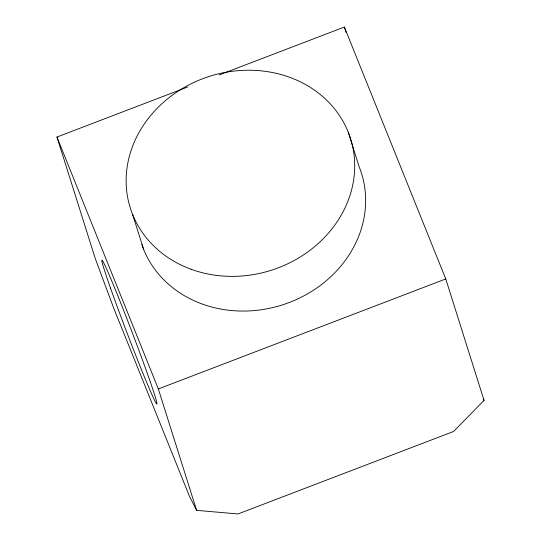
<?xml version="1.0" encoding="UTF-8"?>
<svg xmlns="http://www.w3.org/2000/svg" width="541" height="541" viewBox="0 0 541 541"><rect width="100%" height="100%" fill="white"/><g stroke="black" fill="none" stroke-linecap="round" stroke-linejoin="round"><path stroke-width="0.81" d="M219.173 74.956L344.38 27.05L445.764 278.953L484.046 400.374L453.588 431.468L238.02 513.95L196.62 510.352L189.418 496.212L113.38 307.281L95.236 258.449L56.954 137.029L187.673 87.013M196.62 510.352L158.337 388.932L445.764 278.953M483.289 398.886L484.046 400.374M56.954 137.029L158.337 388.932M344.38 27.05L346.152 32.676M348.201 132.058L359.143 166.75A115.463 101.762 -17.5 0 1 286.737 303.433A115.463 101.762 -17.5 0 1 141.85 244.573M132.633 214.54L143.575 249.232M110.52 288.11A76.978 2.475 69.1 0 0 156.363 403.566A76.978 2.475 69.1 0 0 121.678 305.415A76.978 2.475 69.1 0 0 110.52 288.11M191.088 269.256A115.463 101.762 -17.5 0 0 354.369 157.911A115.463 101.762 -17.5 0 0 175.798 92.727A115.463 101.762 -17.5 0 0 191.088 269.256"/></g></svg>
